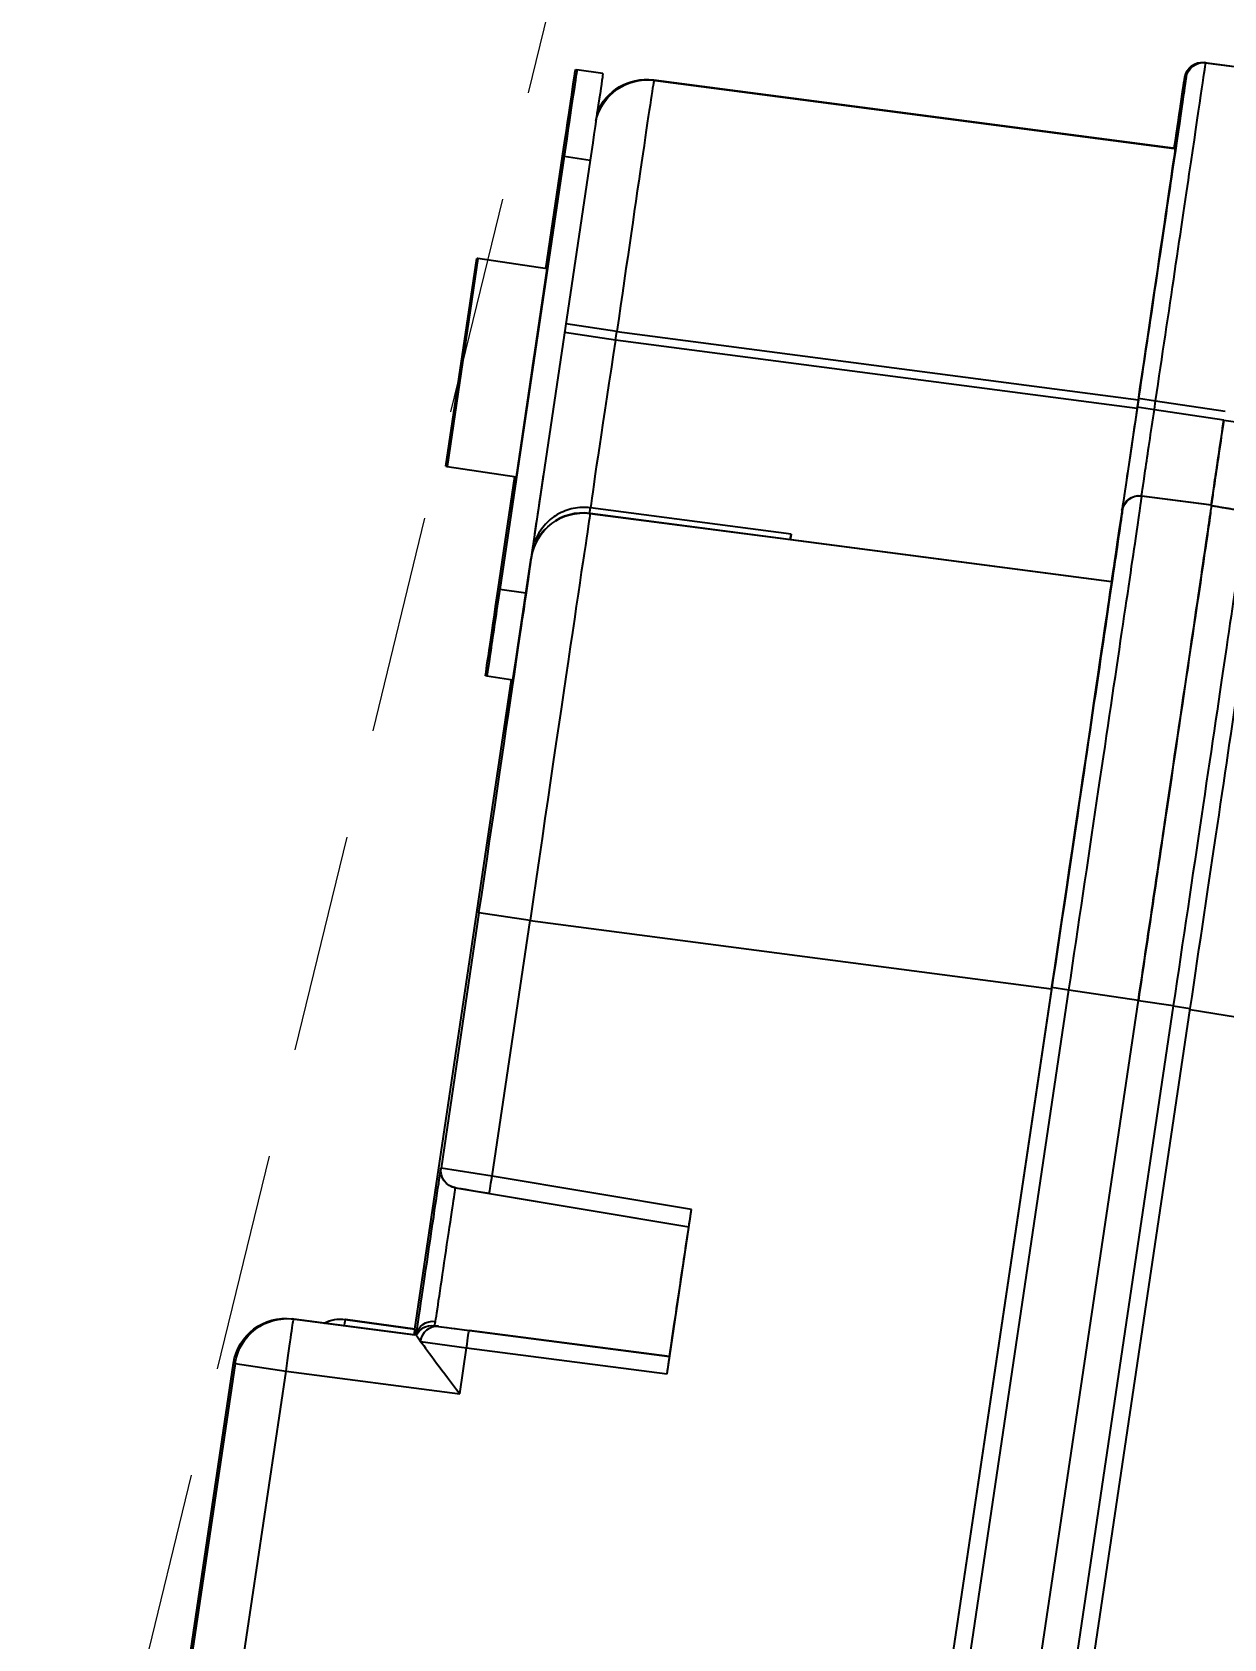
# Model space of a CAD drawing. Header units: inches. Extents: x 2601 to 5701, y -10811 to -8711.
# Drawn here: x 3060.9 to 3129, y -10184 to -10092.2 of the extents above; entities that cross this region are included whole.
import ezdxf

# ---------------------------------------------------------------- set-up
doc = ezdxf.new("R2010")
doc.units = ezdxf.units.IN
doc.header["$LTSCALE"] = 50
doc.header["$MEASUREMENT"] = 0
doc.linetypes.add('HIDDEN', pattern=[0.375, 0.25, -0.125])
doc.layers.add('1', color=1, linetype='Continuous')
doc.styles.get("Standard").update_dxf_attribs({"font": 'NanumGothic.ttf'})
doc.dimstyles.get("Standard").update_dxf_attribs({"dimtxt": 20, "dimasz": 20, "dimexe": 5, "dimexo": 1.5, "dimgap": 10, "dimtad": 0, "dimtoh": 1, "dimdec": 0, "dimzin": 0, "dimdsep": 46, "dimtxsty": 'Standard', "dimcen": 0, "dimclrd": 3, "dimclre": 3, "dimclrt": 2, "dimadec": 0, "dimazin": 3, "dimtfac": 1, "dimtdec": 0, "dimtofl": 0, "dimtmove": 0, "dimatfit": 3, "dimfxl": 1, "dimtolj": 1, "dimtzin": 0, "dimlwd": 0, "dimlwe": 25, "dimarcsym": 0})

# ---------------------------------------------------------------- blocks, each defined once
blk = doc.blocks.new('*D33')
at = {"color": 3, "linetype": 'Continuous', "lineweight": 25, "transparency": 16777216}
for p, q in [((3103.29, -9893.141), (2911.232, -9893.141)), ((3018.038, -10278.141), (2911.232, -10278.141))]:
    blk.add_line(p, q, dxfattribs=at)
at = {"color": 3, "linetype": 'Continuous', "lineweight": 0, "transparency": 16777216}
for p, q in [((2916.232, -9913.141), (2916.232, -10048.974)), ((2916.232, -10258.141), (2916.232, -10122.308))]:
    blk.add_line(p, q, dxfattribs=at)
at = {"color": 3, "transparency": 16777216}
for points in [[(2912.899, -9913.141), (2919.566, -9913.141), (2916.232, -9893.141)], [(2912.899, -10258.141), (2919.566, -10258.141), (2916.232, -10278.141)]]:
    blk.add_solid(points, dxfattribs=at)
at = {"layer": 'DEFPOINTS', "color": 0, "transparency": 16777216}
for p in [(3104.79, -9893.141), (2916.232, -10278.141), (3019.538, -10278.141)]:
    blk.add_point(p, dxfattribs=at)
at = {"color": 2, "transparency": 16777216, "insert": (2916.232, -10085.641), "char_height": 20, "attachment_point": 5, "rotation": 90}
blk.add_mtext('\\A1;385', dxfattribs=at)
blk = doc.blocks.new('A$C480242EA')
at = {"layer": '1', "color": 7, "linetype": 'Continuous'}
for p, q in [((80.441, 152.931), (76.424, 153.001)), ((80.513, 152.931), (76.496, 153.001)), ((80.441, 152.931), (80.513, 152.931)), ((81.496, 151.931), (81.424, 151.931)), ((81.424, 147.827), (111.477, 147.302)), ((81.496, 147.827), (81.424, 147.827)), ((111.548, 147.302), (81.496, 147.827)), ((99.94, 147.504), (99.946, 147.504)), ((111.492, 147.302), (99.94, 147.504)), ((99.946, 147.504), (111.498, 147.302)), ((111.477, 147.302), (111.492, 147.302)), ((111.498, 147.302), (111.548, 147.302)), ((114.418, 147.251), (115.918, 147.251)), ((116, 147.251), (115.918, 147.251)), ((115.915, 142.251), (114.415, 142.251)), ((114.415, 142.251), (114.415, 117.251)), ((115.915, 142.251), (115.915, 117.251)), ((116.003, 135.75), (116.003, 142.251)), ((115.95, 137.751), (115.924, 137.751)), ((115.924, 135.751), (115.924, 137.751)), ((115.95, 137.751), (115.95, 135.751)), ((115.994, 137.751), (115.968, 137.751)), ((115.968, 135.751), (115.968, 137.751)), ((115.994, 137.751), (115.994, 135.751)), ((115.924, 135.751), (119.926, 135.751)), ((115.924, 123.751), (115.924, 135.751)), ((119.949, 135.751), (119.926, 135.751)), ((119.926, 135.751), (119.926, 123.751)), ((119.949, 123.751), (119.949, 135.751)), ((119.949, 135.751), (119.97, 135.751)), ((119.993, 135.751), (119.97, 135.751)), ((119.97, 135.751), (119.97, 123.751)), ((119.993, 123.751), (119.993, 135.751)), ((80.429, 133.416), (76.412, 133.416)), ((81.412, 133.416), (80.429, 133.416)), ((80.429, 132.912), (80.429, 133.416)), ((81.412, 133.416), (81.412, 132.912)), ((111.468, 132.804), (81.415, 133.329)), ((81.415, 133.329), (81.415, 132.825)), ((74.394, 132.877), (76.412, 132.877)), ((80.429, 132.912), (76.412, 132.912)), ((81.412, 132.912), (80.429, 132.912)), ((81.415, 132.825), (111.468, 132.3)), ((111.468, 132.3), (111.468, 132.804)), ((111.468, 132.804), (114.415, 132.804)), ((111.468, 132.3), (114.415, 132.3)), ((76.386, 128.001), (76.409, 128.001)), ((80.403, 127.931), (76.386, 128.001)), ((76.409, 127.966), (76.386, 127.966)), ((80.426, 127.931), (76.409, 128.001)), ((80.403, 127.931), (80.426, 127.931)), ((81.409, 126.931), (81.386, 126.931)), ((119.926, 123.751), (115.924, 123.751)), ((115.924, 121.751), (115.924, 123.751)), ((115.95, 123.751), (115.95, 121.751)), ((115.968, 121.751), (115.968, 123.751)), ((115.994, 123.751), (115.994, 121.751)), ((116.003, 117.251), (116.003, 123.751)), ((119.926, 123.751), (119.949, 123.751)), ((119.97, 123.751), (119.949, 123.751)), ((119.97, 123.751), (119.993, 123.751)), ((81.386, 122.827), (111.438, 122.302)), ((81.409, 122.827), (81.386, 122.827)), ((99.909, 122.504), (81.409, 122.827)), ((99.905, 122.504), (99.909, 122.504)), ((111.457, 122.302), (99.905, 122.504)), ((99.91, 122.817), (111.474, 122.615)), ((111.438, 122.302), (111.457, 122.302)), ((115.924, 121.751), (115.95, 121.751)), ((115.968, 121.751), (115.994, 121.751)), ((114.404, 119.302), (114.386, 119.302)), ((114.411, 119.6), (114.39, 119.6)), ((114.404, 114.131), (114.404, 119.302)), ((114.411, 119.6), (114.411, 114.131)), ((114.415, 117.251), (115.915, 117.251)), ((114.411, 114.131), (114.404, 114.131)), ((115.918, 112.251), (114.418, 112.251)), ((114.501, 74.751), (114.501, 112.25)), ((115.918, 112.251), (116, 112.251)), ((73.368, 99.33), (63.319, 99.155)), ((73.368, 14.622), (73.368, 99.383)), ((74.35, 99.383), (73.368, 99.383)), ((74.35, 99.383), (74.35, 14.622)), ((74.35, 99.383), (76.368, 99.383)), ((80.385, 99.417), (76.368, 99.417)), ((76.368, 14.587), (76.368, 99.417)), ((80.385, 14.587), (80.385, 99.417)), ((81.368, 99.417), (80.385, 99.417)), ((81.368, 99.417), (81.368, 14.587)), ((81.371, 99.33), (81.371, 22.251)), ((111.424, 98.806), (81.371, 99.33)), ((111.424, 98.806), (114.373, 98.806)), ((111.424, 84.033), (111.424, 98.806)), ((114.373, 98.806), (114.373, 84.068)), ((99.871, 83.832), (111.424, 84.033)), ((99.871, 74.338), (99.871, 83.832)), ((111.424, 84.033), (114.373, 84.068)), ((114.373, 84.068), (114.376, 84.068)), ((111.424, 83.033), (99.872, 82.832)), ((99.872, 82.832), (99.876, 82.832)), ((113.394, 83.068), (99.876, 82.832)), ((113.394, 83.068), (113.391, 83.068)), ((99.872, 75.338), (111.424, 75.136)), ((99.876, 75.338), (99.872, 75.338)), ((113.448, 75.101), (99.876, 75.338)), ((111.424, 74.137), (99.871, 74.338)), ((113.445, 75.101), (113.448, 75.101)), ((114.373, 74.425), (114.376, 74.425)), ((114.373, 74.425), (121.426, 74.302)), ((114.376, 74.425), (114.378, 74.425)), ((114.378, 74.425), (114.461, 74.425)), ((121.513, 74.302), (114.461, 74.425)), ((114.488, 74.751), (118.505, 74.716)), ((114.496, 74.751), (114.488, 74.751)), ((118.513, 74.716), (114.496, 74.751)), ((118.505, 74.716), (118.513, 74.716)), ((111.424, 71.477), (111.424, 74.137)), ((114.071, 74.106), (111.424, 74.137)), ((121.426, 74.302), (121.513, 74.302)), ((121.424, 71.302), (111.424, 71.477)), ((124.373, 71.302), (121.424, 71.302)), ((121.424, 22.251), (121.424, 71.302)), ((124.461, 71.302), (124.373, 71.302)), ((124.373, 71.302), (124.373, 22.251)), ((124.461, 15.373), (124.461, 71.302))]:
    blk.add_line(p, q, dxfattribs=at)
for centre, major_axis, ratio, start_param, end_param in [((80.424, 151.931), (0, -1), 1, 1.570796, 3.124139), ((80.496, 151.931), (0, -1), 1, 1.570796, 3.124139), ((111.424, 144.302), (0, 3), 1, 4.788721, 6.265732), ((111.495, 144.302), (0, 3), 1, 4.943352, 6.265732), ((114.418, 142.251), (0, -5), 0.000628, 3.141593, 4.712389), ((115.918, 142.251), (0, 5), 0.000628, 0, 1.570796), ((116, 142.251), (0, 5), 0.000628, 4.712389, 6.283185), ((80.386, 126.931), (0, -1), 1, 1.570796, 3.124139), ((80.409, 126.931), (0, -1), 1, 1.570796, 3.124139), ((111.386, 119.302), (0, 3), 1, 4.712389, 6.265732), ((111.453, 121.646), (0.017, 1), 0.016821, 5.42712, 6.03228), ((115.918, 117.251), (0, 5), 0.000628, 1.570796, 3.141593), ((116, 117.251), (0, 5), 0.000628, 3.141593, 4.712389), ((114.408, 114.131), (0, -4.983), 0.000628, 4.712389, 6.283062), ((114.408, 114.131), (0, -4.983), 0.000628, 0.347048, 1.570796), ((114.408, 114.131), (0, -4.983), 0.000628, 0.000123, 0.347048), ((111.407, 84.033), (-0.017, 1), 0.016821, 3.141604, 4.712095), ((113.373, 84.068), (0, 1), 1, 3.159046, 4.712389), ((113.376, 84.068), (0, 1), 1, 3.159046, 4.712389), ((114.376, 79.085), (0, -4.983), 0.000628, 0.361991, 3.141593), ((99.876, 79.085), (0, -3.747), 0.000628, 0, 3.141593), ((113.394, 79.085), (0, 3.983), 0.000628, 3.503583, 6.283185), ((113.378, 74.425), (1, -0.002), 0.935193, 0.001775, 1.555118), ((111.407, 74.137), (-0.017, -1), 0.016821, 1.57109, 3.141582), ((113.171, 74.106), (-0.017, -1), 0.899121, 1.586469, 3.141568), ((113.427, 74.101), (-0.016, -1), 0.999979, 1.916009, 3.13983), ((113.427, 74.101), (0, -1), 1, 1.900593, 3.124139), ((113.43, 74.101), (0, -1), 1, 1.900593, 3.124139), ((118.488, 72.716), (0.017, 2), 0.008098, 5.672906, 6.28318), ((118.488, 72.716), (0, 2), 1, 5.655464, 6.274459), ((118.496, 72.716), (0, 2), 1, 5.655342, 6.274459), ((121.373, 71.302), (0.052, 3), 0.016821, 4.712683, 6.283174), ((121.373, 71.302), (0, -3), 1, 1.570796, 3.124139), ((121.461, 71.302), (0, -3), 1, 1.570796, 3.124139)]:
    blk.add_ellipse(centre, major_axis=major_axis, ratio=ratio, start_param=start_param, end_param=end_param, dxfattribs=at)
at = {"layer": '1', "color": 7, "linetype": 'Continuous', "extrusion": (0, 0, -1)}
for centre, major_axis, ratio, start_param, end_param in [((81.424, 133.324), (0, 14.502), 0.000628, 4.712694, 6.283185), ((111.424, 132.801), (0.052, 14.501), 0.002981, 0.000052, 1.570544), ((111.44, 144.302), (0, 3), 0.999992, 0.017453, 1.444781), ((81.409, 132.828), (0, 10.002), 0.000628, 1.571101, 3.141593), ((111.409, 132.304), (-0.052, 10.002), 0.005861, 1.571223, 2.89082), ((114.409, 132.304), (0, 13.002), 0.000628, 2.257923, 2.927243), ((81.386, 99.323), (0, 23.504), 0.000628, 4.712694, 6.283185), ((99.909, 132.505), (0, 10.002), 0.000628, 2.890698, 3.141593), ((99.911, 121.848), (0, 1), 0.000628, 5.427234, 6.032291), ((111.386, 98.799), (0.052, 23.503), 0.001599, 0.000035, 1.570527), ((111.405, 119.302), (0, 3), 0.999992, 0.017453, 1.570796), ((114.386, 98.799), (0, 20.503), 0.000628, 4.712694, 6.283185), ((99.872, 83.832), (0, 1), 0.000628, 3.141593, 4.712084), ((111.391, 83.033), (2, 0.035), 0.000011, 4.729214, 6.282557), ((99.872, 74.338), (0, 1), 0.000628, 4.712694, 6.283185), ((111.391, 75.137), (-2, 0.035), 0.000011, 3.594573, 4.695564), ((111.373, 71.477), (3, 2.948), 0.008411, 0.008894, 0.461246), ((114.373, 71.426), (0, 2.999), 0.000629, 6.266033, 6.283185), ((114.488, 72.75), (0, 2), 0.000628, 5.704252, 6.283185), ((111.373, 71.477), (3, 2.948), 0.008411, 0.461246, 1.562237)]:
    blk.add_ellipse(centre, major_axis=major_axis, ratio=ratio, start_param=start_param, end_param=end_param, dxfattribs=at)
at = {"layer": '1', "color": 7, "linetype": 'Continuous'}
blk.add_ellipse((115.92, 129.751), major_axis=(0, 2.1), ratio=0.000628, dxfattribs=at)
for points, knots in [([(80.429, 133.416), (80.429, 135.956), (80.43, 138.522), (80.431, 143.245), (80.432, 145.408), (80.435, 150.807), (80.438, 152.931), (80.441, 152.931)], [0, 0, 0, 0, 0.25, 0.25, 0.5, 0.5, 1, 1, 1, 1]), ([(81.424, 151.931), (81.421, 151.931), (81.418, 149.92), (81.415, 144.798), (81.414, 142.745), (81.413, 138.263), (81.412, 135.862), (81.412, 133.416)], [0, 0, 0, 0, 0.5, 0.5, 0.75, 0.75, 1, 1, 1, 1]), ([(81.503, 147.86), (81.502, 149.032), (81.501, 149.989), (81.499, 151.5), (81.497, 151.931), (81.496, 151.931)], [0, 0, 0, 0, 0.452653, 0.452653, 1, 1, 1, 1]), ([(76.409, 128.001), (76.409, 128.001), (76.409, 128.129), (76.41, 128.621), (76.411, 128.985), (76.411, 129.893), (76.411, 130.438), (76.412, 131.627), (76.412, 132.274), (76.412, 132.912)], [0, 0, 0, 0, 0.25, 0.25, 0.5, 0.5, 0.75, 0.75, 1, 1, 1, 1]), ([(76.412, 132.877), (76.412, 132.239), (76.412, 131.592), (76.411, 130.403), (76.411, 129.859), (76.411, 128.95), (76.41, 128.586), (76.409, 128.094), (76.409, 127.966), (76.409, 127.966)], [0, 0, 0, 0, 0.25, 0.25, 0.5, 0.5, 0.75, 0.75, 1, 1, 1, 1]), ([(80.426, 127.931), (80.427, 127.931), (80.428, 128.472), (80.429, 130.307), (80.429, 131.597), (80.429, 132.912)], [0, 0, 0, 0, 0.5, 0.5, 1, 1, 1, 1]), ([(81.412, 132.912), (81.412, 131.333), (81.412, 129.784), (81.411, 127.58), (81.41, 126.931), (81.409, 126.931)], [0, 0, 0, 0, 0.5, 0.5, 1, 1, 1, 1]), ([(74.368, 127.931), (74.366, 127.931), (74.364, 127.191), (74.359, 124.327), (74.357, 122.211), (74.354, 116.952), (74.353, 113.771), (74.351, 106.912), (74.35, 103.151), (74.35, 99.383)], [0, 0, 0, 0, 0.25, 0.25, 0.5, 0.5, 0.75, 0.75, 1, 1, 1, 1]), ([(76.368, 99.417), (76.368, 101.285), (76.368, 103.158), (76.368, 106.83), (76.369, 108.628), (76.37, 113.812), (76.371, 116.984), (76.375, 122.275), (76.377, 124.393), (76.38, 126.542), (76.381, 127.087), (76.383, 127.817), (76.385, 128.001), (76.386, 128.001)], [0, 0, 0, 0, 0.125, 0.125, 0.25, 0.25, 0.5, 0.5, 0.75, 0.75, 0.875, 0.875, 1, 1, 1, 1]), ([(76.383, 127.578), (76.383, 127.529), (76.382, 127.475), (76.381, 127.052), (76.38, 126.507), (76.377, 124.358), (76.375, 122.24), (76.371, 116.949), (76.37, 113.777), (76.369, 108.594), (76.368, 106.795), (76.368, 103.123), (76.368, 101.25), (76.368, 99.383)], [0, 0, 0, 0, 0.022366, 0.022366, 0.162028, 0.162028, 0.441352, 0.441352, 0.720676, 0.720676, 0.860338, 0.860338, 1, 1, 1, 1]), ([(80.385, 99.417), (80.385, 103.128), (80.386, 106.876), (80.387, 113.777), (80.389, 116.939), (80.392, 122.198), (80.394, 124.321), (80.398, 127.172), (80.401, 127.931), (80.403, 127.931)], [0, 0, 0, 0, 0.25, 0.25, 0.5, 0.5, 0.75, 0.75, 1, 1, 1, 1]), ([(73.368, 99.383), (73.368, 103.02), (73.369, 106.635), (73.371, 113.258), (73.372, 116.329), (73.375, 121.407), (73.377, 123.451), (73.381, 126.217), (73.383, 126.931), (73.386, 126.931)], [0, 0, 0, 0, 0.25, 0.25, 0.5, 0.5, 0.75, 0.75, 1, 1, 1, 1]), ([(81.386, 126.931), (81.383, 126.931), (81.381, 126.203), (81.377, 123.454), (81.375, 121.405), (81.372, 116.33), (81.371, 113.278), (81.369, 106.617), (81.368, 103.051), (81.368, 99.417)], [0, 0, 0, 0, 0.25, 0.25, 0.5, 0.5, 0.75, 0.75, 1, 1, 1, 1]), ([(111.474, 122.615), (111.802, 122.609), (112.132, 122.547), (112.746, 122.323), (113.037, 122.158), (113.546, 121.748), (113.769, 121.496), (114.123, 120.934), (114.256, 120.615), (114.332, 120.288), (114.384, 120.063), (114.411, 119.831), (114.411, 119.6)], [0, 0, 0, 0, 0.211355, 0.211355, 0.421871, 0.421871, 0.634145, 0.634145, 0.851734, 0.851734, 0.851734, 1, 1, 1, 1]), ([(113.448, 75.101), (113.448, 75.101), (113.447, 75.102), (113.44, 75.121), (113.395, 75.209), (113.395, 75.36)], [0, 0, 0, 0, 0.10751, 0.10751, 1, 1, 1, 1]), ([(113.189, 75.106), (113.214, 75.105), (113.238, 75.105), (113.343, 75.103), (113.412, 75.102), (113.441, 75.101), (113.444, 75.101), (113.444, 75.101)], [0, 0, 0, 0, 0.182663, 0.182663, 0.844478, 0.844478, 1, 1, 1, 1])]:
    blk.add_open_spline(points, degree=3, knots=knots, dxfattribs=at)
for points, degree in [([(80.537, 152.931), (80.513, 152.931)], 1), ([(81.468, 152.145), (81.46, 152.186), (81.45, 152.225), (81.437, 152.263)], 3), ([(76.386, 127.966), (74.356, 127.931)], 1), ([(113.444, 75.101), (113.445, 75.101), (113.445, 75.101), (113.445, 75.101)], 3)]:
    blk.add_open_spline(points, degree=degree, dxfattribs=at)

msp = doc.modelspace()

# ---------------------------------------------------------------- linework, layer by layer
at = {"color": 7, "linetype": 'HIDDEN', "lineweight": 0}
msp.add_line((3096.689, -10065.306), (3044.766, -10278.141), dxfattribs=at)

# ---------------------------------------------------------------- block references
at = {"color": 2, "xscale": -1, "rotation": 351.5419994010253}
msp.add_blockref('A$C480242EA', (3185.063, -10257.043), dxfattribs=at)

# ---------------------------------------------------------------- dimensions: what is measured, and where the dimension line sits
dim = msp.add_linear_dim(base=(2916.232, -10278.141), p1=(3104.79, -9893.141), p2=(3019.538, -10278.141), angle=90, dimstyle='Standard', override={"dimarcsym": 1})
dim.commit()
dim.dimension.update_dxf_attribs({"geometry": '*D33', "text_midpoint": (2916.232, -10085.641)})

doc.saveas('drawing.dxf')
